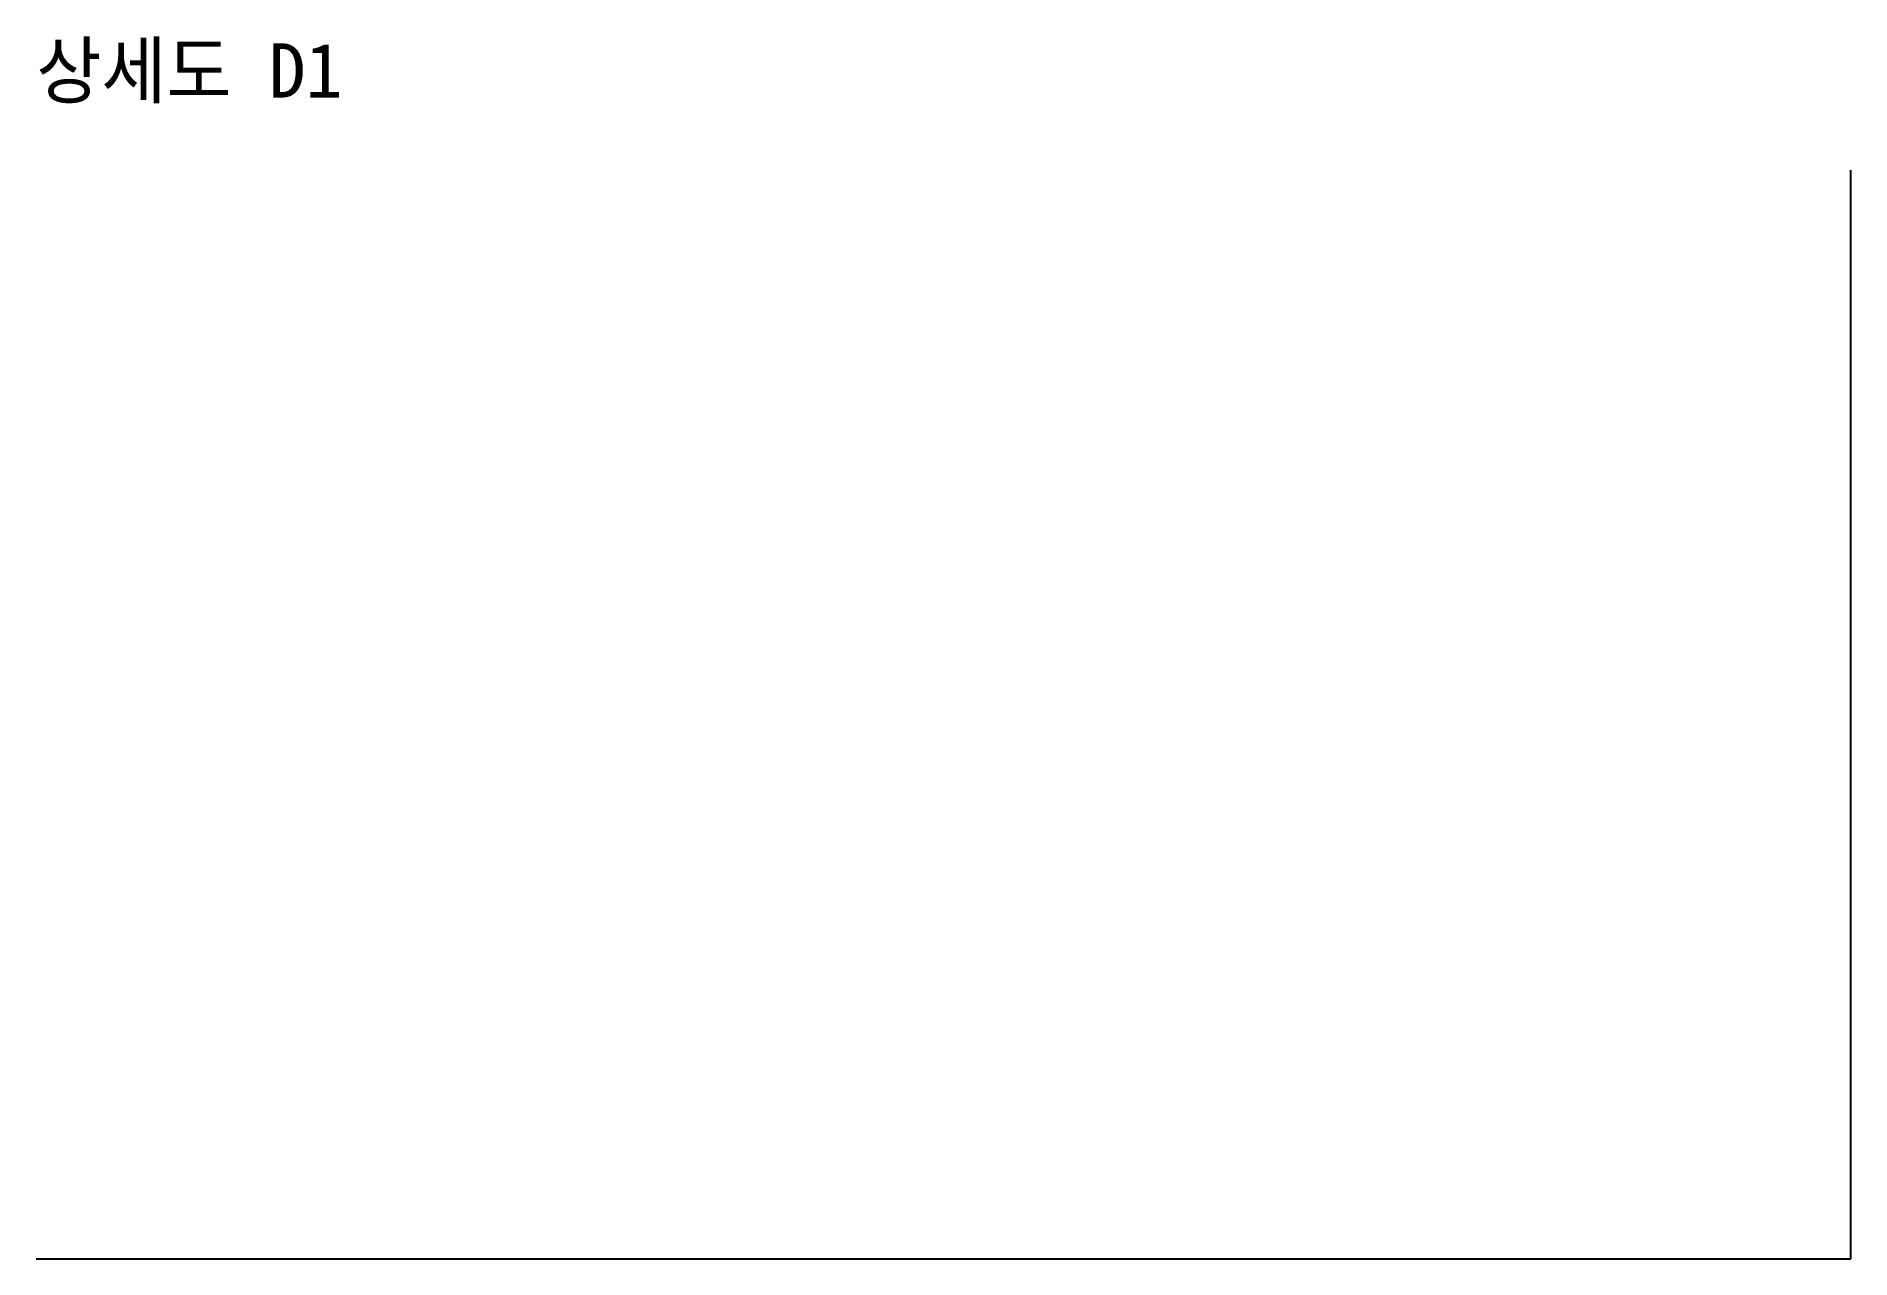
# Model space of a CAD drawing. Header units: millimetres. Extents: x 0 to 5000, y 0 to 3369.
import ezdxf

# ---------------------------------------------------------------- set-up
doc = ezdxf.new("R2010")
doc.units = ezdxf.units.MM
doc.layers.add('A-TEXT', color=7, linetype='CONTINUOUS')
doc.layers.add('A-WALL', color=7, linetype='CONTINUOUS')

msp = doc.modelspace()

# ---------------------------------------------------------------- linework, layer by layer
at = {"layer": 'A-WALL'}
for p, q in [((5000, 0), (5000, 3000)), ((0, 0), (5000, 0))]:
    msp.add_line(p, q, dxfattribs=at)

# ---------------------------------------------------------------- texts
at = {"layer": 'A-TEXT'}
msp.add_text('상세도 D1', height=150, dxfattribs=at).set_placement((0, 3200))

doc.saveas('drawing.dxf')
